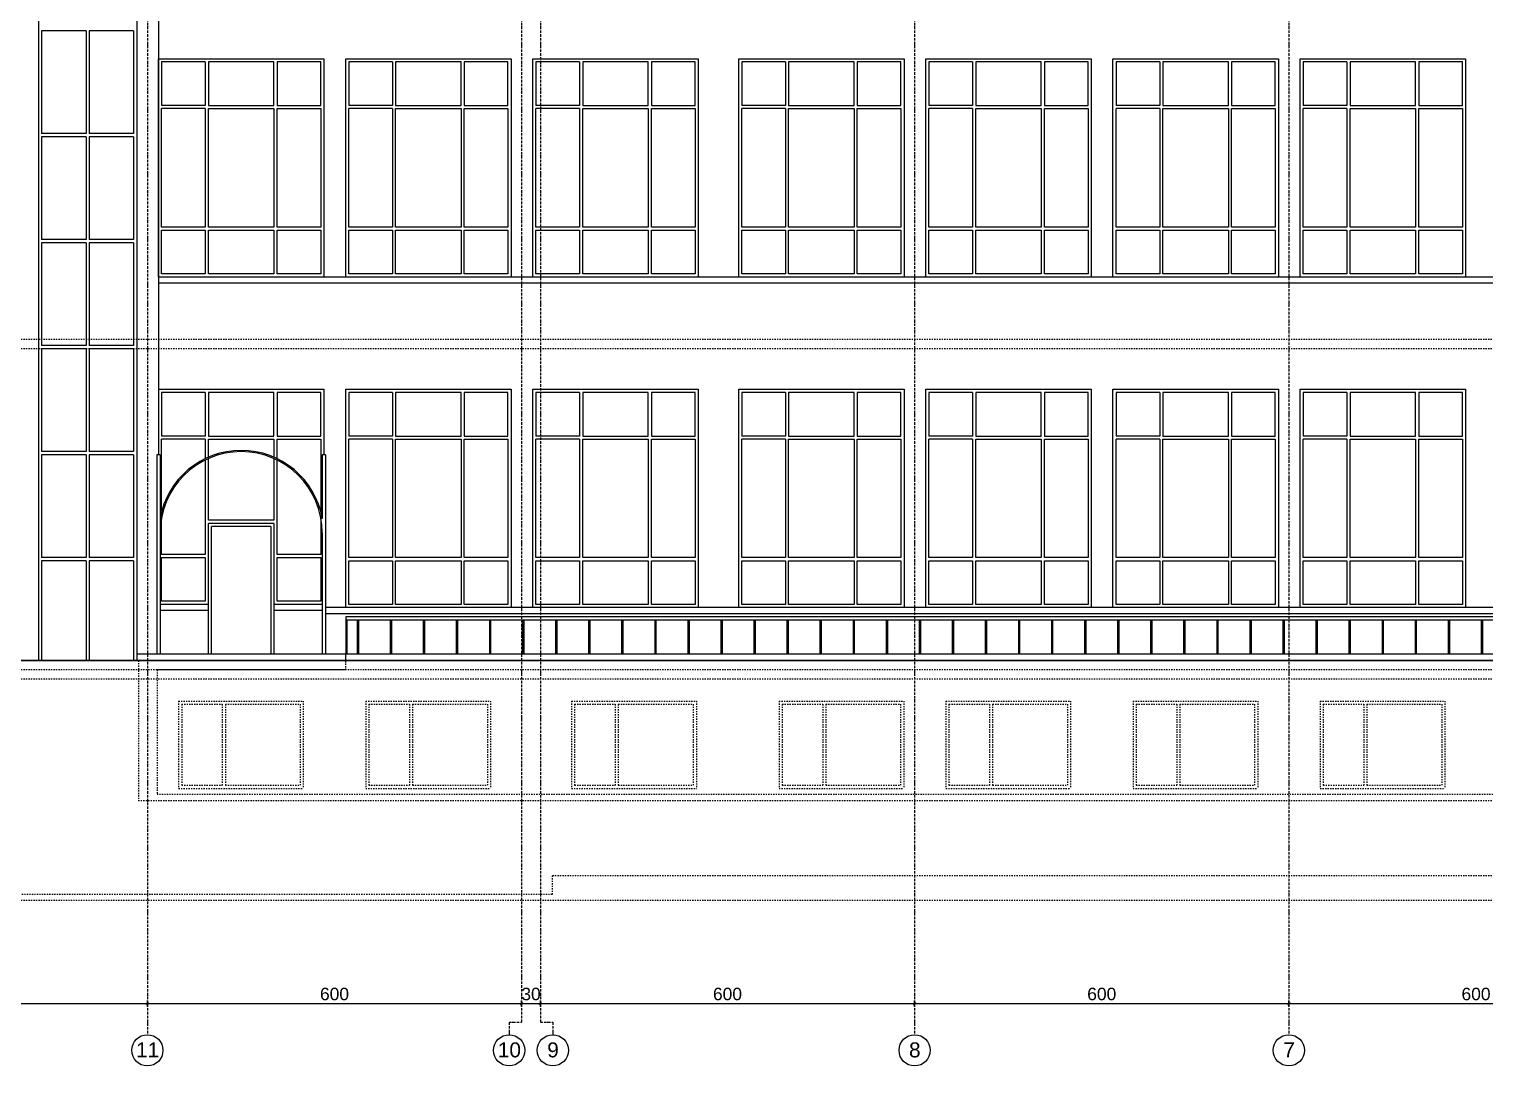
# Model space of a CAD drawing. Header units: inches. Extents: x -72385 to 39588, y -6525 to 66685.
# Drawn here: x 15751 to 18084, y 17991 to 19653 of the extents above; entities that cross this region are included whole.
import ezdxf

# ---------------------------------------------------------------- set-up
doc = ezdxf.new("R2010")
doc.units = ezdxf.units.IN
doc.header["$MEASUREMENT"] = 0
doc.linetypes.add('DashDot', pattern=[0.6, 0.4, -0.1, 0, -0.1])
doc.linetypes.add('Hidden', pattern=[0.4, 0.2, -0.2])
for name, color, linetype, lineweight in [('Надписи коти външни', 252, 'Continuous', 25), ('Надписи Оси', 252, 'Continuous', 25), ('Оси', 252, 'DashDot', 25), ('Фасади Разрези дебело', 7, 'Continuous', 35), ('Фасади Разрези пунктир', 253, 'Hidden', 25), ('Фасади Разрези средно', 252, 'Continuous', 30), ('Фасади Разрези тънко', 253, 'Continuous', 25)]:
    doc.layers.add(name, color=color, linetype=linetype, lineweight=lineweight)
doc.styles.add('Arial Regular', font='arial.ttf')
doc.styles.get("Standard").update_dxf_attribs({"font": 'arial.ttf'})
doc.dimstyles.new('Annotative', dxfattribs={"dimscale": 0, "dimtxt": 20, "dimasz": 5, "dimexe": 5, "dimexo": 5, "dimgap": 5, "dimtad": 1, "dimdec": 0, "dimzin": 0, "dimdsep": 46, "dimtxsty": 'Standard', "dimblk": 'ARCHTICK', "dimcen": 5, "dimdle": 5, "dimadec": 0, "dimazin": 0, "dimtfac": 1, "dimtdec": 0, "dimtofl": 0, "dimtmove": 0, "dimatfit": 3, "dimldrblk": 'ARCHTICK', "dimfxl": 5, "dimfxlon": 1, "dimtolj": 1, "dimtzin": 0, "dimarcsym": 1})

# ---------------------------------------------------------------- blocks, each defined once
blk = doc.blocks.new('_ArchTick')
at = {"color": 0, "linetype": 'ByBlock', "const_width": 0.15}
blk.add_lwpolyline([(-0.5, -0.5), (0.5, 0.5)], dxfattribs=at)
blk = doc.blocks.new('*D6993')
at = {"layer": 'Defpoints', "color": 0, "ltscale": 10, "transparency": 16777216}
for p in [(15940.1, 18090.9), (15340.1, 18040.9), (15940.1, 18040.9)]:
    blk.add_point(p, dxfattribs=at)
at = {"layer": 'Надписи коти външни', "color": 0, "lineweight": -2, "ltscale": 10, "transparency": 16777216}
for p, q in [((15335.1, 18090.9), (15945.1, 18090.9)), ((15340.1, 18085.9), (15340.1, 18095.9)), ((15940.1, 18085.9), (15940.1, 18095.9))]:
    blk.add_line(p, q, dxfattribs=at)
at = {"layer": 'Надписи коти външни', "color": 0, "lineweight": -2, "ltscale": 10, "transparency": 16777216, "xscale": 5, "yscale": 5, "zscale": 5, "rotation": 180}
blk.add_blockref('_ArchTick', (15340.1, 18090.9), dxfattribs=at)
at = {"layer": 'Надписи коти външни', "color": 0, "lineweight": -2, "ltscale": 10, "transparency": 16777216, "xscale": 5, "yscale": 5, "zscale": 5}
blk.add_blockref('_ArchTick', (15940.1, 18090.9), dxfattribs=at)
at = {"layer": 'Надписи коти външни', "color": 0, "ltscale": 10, "transparency": 16777216, "insert": (15640.1, 18106.1), "char_height": 20, "attachment_point": 5}
blk.add_mtext('\\A1;600', dxfattribs=at)
blk = doc.blocks.new('*D6994')
at = {"layer": 'Defpoints', "color": 0, "ltscale": 10, "transparency": 16777216}
for p in [(16540.1, 18090.9), (15940.1, 18040.9), (16540.1, 18060.9)]:
    blk.add_point(p, dxfattribs=at)
at = {"layer": 'Надписи коти външни', "color": 0, "lineweight": -2, "ltscale": 10, "transparency": 16777216}
for p, q in [((15935.1, 18090.9), (16545.1, 18090.9)), ((15940.1, 18085.9), (15940.1, 18095.9)), ((16540.1, 18085.9), (16540.1, 18095.9))]:
    blk.add_line(p, q, dxfattribs=at)
at = {"layer": 'Надписи коти външни', "color": 0, "lineweight": -2, "ltscale": 10, "transparency": 16777216, "xscale": 5, "yscale": 5, "zscale": 5, "rotation": 180}
blk.add_blockref('_ArchTick', (15940.1, 18090.9), dxfattribs=at)
at = {"layer": 'Надписи коти външни', "color": 0, "lineweight": -2, "ltscale": 10, "transparency": 16777216, "xscale": 5, "yscale": 5, "zscale": 5}
blk.add_blockref('_ArchTick', (16540.1, 18090.9), dxfattribs=at)
at = {"layer": 'Надписи коти външни', "color": 0, "ltscale": 10, "transparency": 16777216, "insert": (16240.1, 18106.1), "char_height": 20, "attachment_point": 5}
blk.add_mtext('\\A1;600', dxfattribs=at)
blk = doc.blocks.new('*D6995')
at = {"layer": 'Defpoints', "color": 0, "ltscale": 10, "transparency": 16777216}
for p in [(17170.1, 18090.9), (16570.1, 18060.9), (17170.1, 18040.9)]:
    blk.add_point(p, dxfattribs=at)
at = {"layer": 'Надписи коти външни', "color": 0, "lineweight": -2, "ltscale": 10, "transparency": 16777216}
for p, q in [((16565.1, 18090.9), (17175.1, 18090.9)), ((16570.1, 18085.9), (16570.1, 18095.9)), ((17170.1, 18085.9), (17170.1, 18095.9))]:
    blk.add_line(p, q, dxfattribs=at)
at = {"layer": 'Надписи коти външни', "color": 0, "lineweight": -2, "ltscale": 10, "transparency": 16777216, "xscale": 5, "yscale": 5, "zscale": 5, "rotation": 180}
blk.add_blockref('_ArchTick', (16570.1, 18090.9), dxfattribs=at)
at = {"layer": 'Надписи коти външни', "color": 0, "lineweight": -2, "ltscale": 10, "transparency": 16777216, "xscale": 5, "yscale": 5, "zscale": 5}
blk.add_blockref('_ArchTick', (17170.1, 18090.9), dxfattribs=at)
at = {"layer": 'Надписи коти външни', "color": 0, "ltscale": 10, "transparency": 16777216, "insert": (16870.1, 18106.1), "char_height": 20, "attachment_point": 5}
blk.add_mtext('\\A1;600', dxfattribs=at)
blk = doc.blocks.new('*D6996')
at = {"layer": 'Defpoints', "color": 0, "ltscale": 10, "transparency": 16777216}
for p in [(16570.1, 18090.9), (16540.1, 18060.9), (16570.1, 18060.9)]:
    blk.add_point(p, dxfattribs=at)
at = {"layer": 'Надписи коти външни', "color": 0, "lineweight": -2, "ltscale": 10, "transparency": 16777216}
for p, q in [((16535.1, 18090.9), (16575.1, 18090.9)), ((16540.1, 18085.9), (16540.1, 18095.9)), ((16570.1, 18085.9), (16570.1, 18095.9))]:
    blk.add_line(p, q, dxfattribs=at)
at = {"layer": 'Надписи коти външни', "color": 0, "lineweight": -2, "ltscale": 10, "transparency": 16777216, "xscale": 5, "yscale": 5, "zscale": 5, "rotation": 180}
blk.add_blockref('_ArchTick', (16540.1, 18090.9), dxfattribs=at)
at = {"layer": 'Надписи коти външни', "color": 0, "lineweight": -2, "ltscale": 10, "transparency": 16777216, "xscale": 5, "yscale": 5, "zscale": 5}
blk.add_blockref('_ArchTick', (16570.1, 18090.9), dxfattribs=at)
at = {"layer": 'Надписи коти външни', "color": 0, "ltscale": 10, "transparency": 16777216, "insert": (16555.1, 18106.1), "char_height": 20, "attachment_point": 5}
blk.add_mtext('\\A1;30', dxfattribs=at)
blk = doc.blocks.new('*D6997')
at = {"layer": 'Defpoints', "color": 0, "ltscale": 10, "transparency": 16777216}
for p in [(17770.1, 18090.9), (17170.1, 18040.9), (17770.1, 18040.9)]:
    blk.add_point(p, dxfattribs=at)
at = {"layer": 'Надписи коти външни', "color": 0, "lineweight": -2, "ltscale": 10, "transparency": 16777216}
for p, q in [((17165.1, 18090.9), (17775.1, 18090.9)), ((17170.1, 18085.9), (17170.1, 18095.9)), ((17770.1, 18085.9), (17770.1, 18095.9))]:
    blk.add_line(p, q, dxfattribs=at)
at = {"layer": 'Надписи коти външни', "color": 0, "lineweight": -2, "ltscale": 10, "transparency": 16777216, "xscale": 5, "yscale": 5, "zscale": 5, "rotation": 180}
blk.add_blockref('_ArchTick', (17170.1, 18090.9), dxfattribs=at)
at = {"layer": 'Надписи коти външни', "color": 0, "lineweight": -2, "ltscale": 10, "transparency": 16777216, "xscale": 5, "yscale": 5, "zscale": 5}
blk.add_blockref('_ArchTick', (17770.1, 18090.9), dxfattribs=at)
at = {"layer": 'Надписи коти външни', "color": 0, "ltscale": 10, "transparency": 16777216, "insert": (17470.1, 18106.1), "char_height": 20, "attachment_point": 5}
blk.add_mtext('\\A1;600', dxfattribs=at)
blk = doc.blocks.new('*D6998')
at = {"layer": 'Defpoints', "color": 0, "ltscale": 10, "transparency": 16777216}
for p in [(18370.1, 18090.9), (17770.1, 18040.9), (18370.1, 18040.9)]:
    blk.add_point(p, dxfattribs=at)
at = {"layer": 'Надписи коти външни', "color": 0, "lineweight": -2, "ltscale": 10, "transparency": 16777216}
for p, q in [((17765.1, 18090.9), (18375.1, 18090.9)), ((17770.1, 18085.9), (17770.1, 18095.9)), ((18370.1, 18085.9), (18370.1, 18095.9))]:
    blk.add_line(p, q, dxfattribs=at)
at = {"layer": 'Надписи коти външни', "color": 0, "lineweight": -2, "ltscale": 10, "transparency": 16777216, "xscale": 5, "yscale": 5, "zscale": 5, "rotation": 180}
blk.add_blockref('_ArchTick', (17770.1, 18090.9), dxfattribs=at)
at = {"layer": 'Надписи коти външни', "color": 0, "lineweight": -2, "ltscale": 10, "transparency": 16777216, "xscale": 5, "yscale": 5, "zscale": 5}
blk.add_blockref('_ArchTick', (18370.1, 18090.9), dxfattribs=at)
at = {"layer": 'Надписи коти външни', "color": 0, "ltscale": 10, "transparency": 16777216, "insert": (18070.1, 18106.1), "char_height": 20, "attachment_point": 5}
blk.add_mtext('\\A1;600', dxfattribs=at)

msp = doc.modelspace()

# ---------------------------------------------------------------- linework, layer by layer
at = {"layer": 'Надписи Оси', "ltscale": 50}
for centre in [(15940.1, 18015.9), (16520.1, 18015.9), (16590.1, 18015.9), (17170.1, 18015.9), (17770.1, 18015.9)]:
    msp.add_circle(centre, 25, dxfattribs=at)
at = {"layer": 'Оси', "ltscale": 10}
for p, q in [((15940.1, 21090.9), (15940.1, 18040.9)), ((16540.1, 21090.9), (16540.1, 18060.9)), ((16570.1, 21090.9), (16570.1, 18060.9)), ((17170.1, 21090.9), (17170.1, 18040.9)), ((17770.1, 21090.9), (17770.1, 18040.9)), ((16520.1, 18060.9), (16520.1, 18040.9)), ((16520.1, 18060.9), (16540.1, 18060.9)), ((16570.1, 18060.9), (16590.1, 18060.9)), ((16590.1, 18060.9), (16590.1, 18040.9))]:
    msp.add_line(p, q, dxfattribs=at)
at = {"layer": 'Фасади Разрези дебело', "ltscale": 10, "extrusion": (-7.84095e-16, 1, -2.22045e-16)}
msp.add_line((22203.5, 18640.9), (9107.5, 18640.9), dxfattribs=at)
at = {"layer": 'Фасади Разрези пунктир', "ltscale": 10, "extrusion": (-7.84095e-16, 1, -2.22045e-16)}
for p, q in [((21703.5, 19155.9), (9607.5, 19155.9)), ((21703.5, 19140.9), (9607.5, 19140.9)), ((21703.5, 18625.9), (9607.5, 18625.9)), ((16258, 18625.9), (15955.8, 18625.9)), ((21703.5, 18610.9), (9607.5, 18610.9)), ((20783.4, 18415.9), (15925.8, 18415.9)), ((20753.4, 18425.9), (15955.8, 18425.9)), ((21703.5, 18295.9), (16588.9, 18295.9)), ((16588.9, 18265.9), (9607.5, 18265.9)), ((21703.5, 18255.9), (9607.5, 18255.9))]:
    msp.add_line(p, q, dxfattribs=at)
at = {"layer": 'Фасади Разрези пунктир', "ltscale": 10}
for p, q in [((15925.8, 18640.9), (15925.8, 18415.9)), ((15955.8, 18625.9), (15955.8, 18425.9)), ((16258, 18625.9), (16258, 18640.9)), ((15990.1, 18575.9), (15990.1, 18435.9)), ((15995.1, 18570.9), (15995.1, 18440.9)), ((16060.1, 18570.9), (16060.1, 18440.9)), ((16065.1, 18570.9), (16065.1, 18440.9)), ((16185.1, 18570.9), (16185.1, 18440.9)), ((16190.1, 18575.9), (16190.1, 18435.9)), ((16290.1, 18575.9), (16290.1, 18435.9)), ((16295.1, 18570.9), (16295.1, 18440.9)), ((16360.1, 18570.9), (16360.1, 18440.9)), ((16365.1, 18570.9), (16365.1, 18440.9)), ((16485.2, 18570.9), (16485.2, 18440.9)), ((16490.2, 18575.9), (16490.2, 18435.9)), ((16620.1, 18575.9), (16620.1, 18435.9)), ((16625.1, 18570.9), (16625.1, 18440.9)), ((16690.1, 18570.9), (16690.1, 18440.9)), ((16695.1, 18570.9), (16695.1, 18440.9)), ((16815.2, 18570.9), (16815.2, 18440.9)), ((16820.2, 18575.9), (16820.2, 18435.9)), ((16952.7, 18575.9), (16952.7, 18435.9)), ((16957.7, 18570.9), (16957.7, 18440.9)), ((17022.7, 18570.9), (17022.7, 18440.9)), ((17027.7, 18570.9), (17027.7, 18440.9)), ((17147.7, 18570.9), (17147.7, 18440.9)), ((17152.7, 18575.9), (17152.7, 18435.9)), ((17220.2, 18575.9), (17220.2, 18435.9)), ((17225.2, 18570.9), (17225.2, 18440.9)), ((17290.2, 18570.9), (17290.2, 18440.9)), ((17295.2, 18570.9), (17295.2, 18440.9)), ((17415.2, 18570.9), (17415.2, 18440.9)), ((17420.2, 18575.9), (17420.2, 18435.9)), ((17520.2, 18575.9), (17520.2, 18435.9)), ((17525.2, 18570.9), (17525.2, 18440.9)), ((17590.2, 18570.9), (17590.2, 18440.9)), ((17595.2, 18570.9), (17595.2, 18440.9)), ((17715.2, 18570.9), (17715.2, 18440.9)), ((17720.2, 18575.9), (17720.2, 18435.9)), ((17820.2, 18575.9), (17820.2, 18435.9)), ((17825.2, 18570.9), (17825.2, 18440.9)), ((17890.2, 18570.9), (17890.2, 18440.9)), ((17895.2, 18570.9), (17895.2, 18440.9)), ((18015.3, 18570.9), (18015.3, 18440.9)), ((18020.3, 18575.9), (18020.3, 18435.9)), ((16588.9, 18295.9), (16588.9, 18265.9))]:
    msp.add_line(p, q, dxfattribs=at)
at = {"layer": 'Фасади Разрези пунктир', "ltscale": 10, "extrusion": (-7.38836e-14, 1, -2.22045e-16)}
for p, q in [((15990.1, 18575.9), (16190.1, 18575.9)), ((15995.1, 18570.9), (16060.1, 18570.9)), ((16065.1, 18570.9), (16185.1, 18570.9)), ((16290.1, 18575.9), (16490.2, 18575.9)), ((16295.1, 18570.9), (16360.1, 18570.9)), ((16365.1, 18570.9), (16485.2, 18570.9)), ((16620.1, 18575.9), (16820.2, 18575.9)), ((16625.1, 18570.9), (16690.1, 18570.9)), ((16695.1, 18570.9), (16815.2, 18570.9)), ((16952.7, 18575.9), (17152.7, 18575.9)), ((16957.7, 18570.9), (17022.7, 18570.9)), ((17027.7, 18570.9), (17147.7, 18570.9)), ((17220.2, 18575.9), (17420.2, 18575.9)), ((17225.2, 18570.9), (17290.2, 18570.9)), ((17295.2, 18570.9), (17415.2, 18570.9)), ((17520.2, 18575.9), (17720.2, 18575.9)), ((17525.2, 18570.9), (17590.2, 18570.9)), ((17595.2, 18570.9), (17715.2, 18570.9)), ((17820.2, 18575.9), (18020.3, 18575.9)), ((17825.2, 18570.9), (17890.2, 18570.9)), ((17895.2, 18570.9), (18015.3, 18570.9)), ((15995.1, 18440.9), (16060.1, 18440.9)), ((16065.1, 18440.9), (16185.1, 18440.9)), ((16295.1, 18440.9), (16360.1, 18440.9)), ((16365.1, 18440.9), (16485.2, 18440.9)), ((16625.1, 18440.9), (16690.1, 18440.9)), ((16695.1, 18440.9), (16815.2, 18440.9)), ((16957.7, 18440.9), (17022.7, 18440.9)), ((17027.7, 18440.9), (17147.7, 18440.9)), ((17225.2, 18440.9), (17290.2, 18440.9)), ((17295.2, 18440.9), (17415.2, 18440.9)), ((17525.2, 18440.9), (17590.2, 18440.9)), ((17595.2, 18440.9), (17715.2, 18440.9)), ((17825.2, 18440.9), (17890.2, 18440.9)), ((17895.2, 18440.9), (18015.3, 18440.9)), ((15990.1, 18435.9), (16190.1, 18435.9)), ((16290.1, 18435.9), (16490.2, 18435.9)), ((16620.1, 18435.9), (16820.2, 18435.9)), ((16952.7, 18435.9), (17152.7, 18435.9)), ((17220.2, 18435.9), (17420.2, 18435.9)), ((17520.2, 18435.9), (17720.2, 18435.9)), ((17820.2, 18435.9), (18020.3, 18435.9))]:
    msp.add_line(p, q, dxfattribs=at)
at = {"layer": 'Фасади Разрези средно', "ltscale": 10}
for p, q in [((15765.5, 20915.9), (15765.5, 18640.9)), ((15923, 20915.9), (15923, 18640.9)), ((15958, 20915.9), (15958, 18970.9)), ((15955.5, 18970.9), (15955.5, 18650.9)), ((15960.5, 18970.9), (15960.5, 18650.9)), ((16220.5, 18970.9), (16220.5, 18868.8)), ((16225.5, 18970.9), (16225.5, 18650.9)), ((16220.5, 18845.9), (16220.5, 18650.9)), ((16258, 18640.9), (16258, 18650.9))]:
    msp.add_line(p, q, dxfattribs=at)
at = {"layer": 'Фасади Разрези средно', "ltscale": 10, "extrusion": (-7.84095e-16, 1, -2.22045e-16)}
for p, q in [((15960.5, 18970.9), (15955.5, 18970.9)), ((16225.5, 18970.9), (16220.5, 18970.9)), ((16258, 18650.9), (15923, 18650.9))]:
    msp.add_line(p, q, dxfattribs=at)
at = {"layer": 'Фасади Разрези средно', "ltscale": 10}
for radius, start, end in [(132, 9.9866, 170.0134), (130, 360, 180)]:
    msp.add_arc((16090.5, 18845.9), radius, start, end, dxfattribs=at)
at = {"layer": 'Фасади Разрези тънко', "ltscale": 10}
for p, q in [((15770.5, 19650.9), (15770.5, 19485.9)), ((15841.8, 19650.9), (15841.8, 19485.9)), ((15846.8, 19650.9), (15846.8, 19485.9)), ((15918, 19650.9), (15918, 19485.9)), ((15963, 19600.9), (15963, 19530.9)), ((16033, 19600.9), (16033, 19530.9)), ((16038, 19600.9), (16038, 19530.9)), ((16263, 19600.9), (16263, 19530.9)), ((16333, 19600.9), (16333, 19530.9)), ((16338, 19600.9), (16338, 19530.9)), ((16563.1, 19600.9), (16563.1, 19530.9)), ((16633.1, 19600.9), (16633.1, 19530.9)), ((16638.1, 19600.9), (16638.1, 19530.9)), ((16893.1, 19600.9), (16893.1, 19530.9)), ((16963.1, 19600.9), (16963.1, 19530.9)), ((16968.1, 19600.9), (16968.1, 19530.9)), ((17193.1, 19600.9), (17193.1, 19530.9)), ((17263.1, 19600.9), (17263.1, 19530.9)), ((17268.1, 19600.9), (17268.1, 19530.9)), ((17493.1, 19600.9), (17493.1, 19530.9)), ((17563.1, 19600.9), (17563.1, 19530.9)), ((17568.1, 19600.9), (17568.1, 19530.9)), ((17793.2, 19600.9), (17793.2, 19530.9)), ((17863.2, 19600.9), (17863.2, 19530.9)), ((17868.2, 19600.9), (17868.2, 19530.9)), ((15770.5, 19480.9), (15770.5, 19315.9)), ((15841.8, 19480.9), (15841.8, 19315.9)), ((15846.8, 19480.9), (15846.8, 19315.9)), ((15918, 19480.9), (15918, 19315.9)), ((15770.5, 19310.9), (15770.5, 19145.9)), ((15841.8, 19310.9), (15841.8, 19145.9)), ((15846.8, 19310.9), (15846.8, 19145.9)), ((15918, 19310.9), (15918, 19145.9)), ((15770.5, 19140.9), (15770.5, 18975.9)), ((15841.8, 19140.9), (15841.8, 18975.9)), ((15846.8, 19140.9), (15846.8, 18975.9)), ((15918, 19140.9), (15918, 18975.9)), ((15958, 19075.9), (16223, 19075.9)), ((15963, 19070.9), (15963, 19000.9)), ((16033, 19070.9), (16033, 19000.9)), ((16038, 19070.9), (16038, 19000.9)), ((16143, 19070.9), (16038, 19070.9)), ((16143, 19000.9), (16143, 19070.9)), ((16218, 19070.9), (16148, 19070.9)), ((16148, 19070.9), (16148, 19000.9)), ((16218, 19000.9), (16218, 19070.9)), ((16223, 19075.9), (16223, 18970.9)), ((16263, 19070.9), (16263, 19000.9)), ((16333, 19070.9), (16333, 19000.9)), ((16338, 19070.9), (16338, 19000.9)), ((16563.1, 19070.9), (16563.1, 19000.9)), ((16633.1, 19070.9), (16633.1, 19000.9)), ((16638.1, 19070.9), (16638.1, 19000.9)), ((16893.1, 19070.9), (16893.1, 19000.9)), ((16963.1, 19070.9), (16963.1, 19000.9)), ((16968.1, 19070.9), (16968.1, 19000.9)), ((17193.1, 19070.9), (17193.1, 19000.9)), ((17263.1, 19070.9), (17263.1, 19000.9)), ((17268.1, 19070.9), (17268.1, 19000.9)), ((17493.1, 19070.9), (17493.1, 19000.9)), ((17563.1, 19070.9), (17563.1, 19000.9)), ((17568.1, 19070.9), (17568.1, 19000.9)), ((17793.2, 19070.9), (17793.2, 19000.9)), ((17863.2, 19070.9), (17863.2, 19000.9)), ((17868.2, 19070.9), (17868.2, 19000.9)), ((16038, 19000.9), (16143, 19000.9)), ((16148, 19000.9), (16218, 19000.9)), ((15963, 18880.1), (15963, 18995.9)), ((16033, 18995.9), (16033, 18964.7)), ((16038, 18995.9), (16143, 18995.9)), ((16038, 18967), (16038, 18995.9)), ((16143, 18995.9), (16143, 18967)), ((16148, 18995.9), (16218, 18995.9)), ((16148, 18964.7), (16148, 18995.9)), ((16218, 18995.9), (16218, 18880)), ((15770.5, 18970.9), (15770.5, 18805.9)), ((15841.8, 18970.9), (15841.8, 18805.9)), ((15846.8, 18970.9), (15846.8, 18805.9)), ((15918, 18970.9), (15918, 18805.9)), ((16033, 18962.5), (16033, 18810.9)), ((16038, 18865.9), (16038, 18964.9)), ((16143, 18964.8), (16143, 18865.9)), ((16148, 18810.9), (16148, 18962.5)), ((15963, 18810.9), (15963, 18871.3)), ((16038, 18650.9), (16038, 18860.9)), ((16143, 18860.9), (16143, 18650.9)), ((16218, 18871.2), (16218, 18810.9)), ((16043, 18650.9), (16043, 18855.9)), ((16138, 18855.9), (16138, 18650.9)), ((16033, 18810.9), (15963, 18810.9)), ((16218, 18810.9), (16148, 18810.9)), ((15770.5, 18800.9), (15770.5, 18640.9)), ((15841.8, 18800.9), (15841.8, 18640.9)), ((15846.8, 18800.9), (15846.8, 18640.9)), ((15918, 18800.9), (15918, 18640.9)), ((15963, 18735.9), (15963, 18805.9)), ((15963, 18805.9), (16033, 18805.9)), ((16033, 18805.9), (16033, 18735.9)), ((16148, 18735.9), (16148, 18805.9)), ((16148, 18805.9), (16218, 18805.9)), ((16218, 18805.9), (16218, 18735.9)), ((16033, 18735.9), (15963, 18735.9)), ((16218, 18735.9), (16148, 18735.9)), ((16258, 18710.9), (16258, 18650.9)), ((16260, 18705.9), (16260, 18650.9)), ((16276.4, 18705.9), (16276.4, 18650.9)), ((16278.4, 18705.9), (16278.4, 18650.9)), ((16329.4, 18705.9), (16329.4, 18650.9)), ((16331.4, 18705.9), (16331.4, 18650.9)), ((16382.4, 18705.9), (16382.4, 18650.9)), ((16384.4, 18705.9), (16384.4, 18650.9)), ((16435.4, 18705.9), (16435.4, 18650.9)), ((16437.4, 18705.9), (16437.4, 18650.9)), ((16488.4, 18705.9), (16488.4, 18650.9)), ((16490.4, 18705.9), (16490.4, 18650.9)), ((16541.4, 18705.9), (16541.4, 18650.9)), ((16543.4, 18705.9), (16543.4, 18650.9)), ((16594.4, 18705.9), (16594.4, 18650.9)), ((16596.4, 18705.9), (16596.4, 18650.9)), ((16647.4, 18705.9), (16647.4, 18650.9)), ((16649.4, 18705.9), (16649.4, 18650.9)), ((16700.4, 18705.9), (16700.4, 18650.9)), ((16702.4, 18705.9), (16702.4, 18650.9)), ((16753.4, 18705.9), (16753.4, 18650.9)), ((16755.4, 18705.9), (16755.4, 18650.9)), ((16806.4, 18705.9), (16806.4, 18650.9)), ((16808.4, 18705.9), (16808.4, 18650.9)), ((16859.4, 18705.9), (16859.4, 18650.9)), ((16861.4, 18705.9), (16861.4, 18650.9)), ((16912.4, 18705.9), (16912.4, 18650.9)), ((16914.4, 18705.9), (16914.4, 18650.9)), ((16965.4, 18705.9), (16965.4, 18650.9)), ((16967.4, 18705.9), (16967.4, 18650.9)), ((17018.4, 18705.9), (17018.4, 18650.9)), ((17020.4, 18705.9), (17020.4, 18650.9)), ((17071.4, 18705.9), (17071.4, 18650.9)), ((17073.4, 18705.9), (17073.4, 18650.9)), ((17124.4, 18705.9), (17124.4, 18650.9)), ((17126.4, 18705.9), (17126.4, 18650.9)), ((17177.4, 18705.9), (17177.4, 18650.9)), ((17179.4, 18705.9), (17179.4, 18650.9)), ((17230.4, 18705.9), (17230.4, 18650.9)), ((17232.4, 18705.9), (17232.4, 18650.9)), ((17283.4, 18705.9), (17283.4, 18650.9)), ((17285.4, 18705.9), (17285.4, 18650.9)), ((17336.4, 18705.9), (17336.4, 18650.9)), ((17338.4, 18705.9), (17338.4, 18650.9)), ((17389.4, 18705.9), (17389.4, 18650.9)), ((17391.4, 18705.9), (17391.4, 18650.9)), ((17442.4, 18705.9), (17442.4, 18650.9)), ((17444.4, 18705.9), (17444.4, 18650.9)), ((17495.4, 18705.9), (17495.4, 18650.9)), ((17497.4, 18705.9), (17497.4, 18650.9)), ((17548.4, 18705.9), (17548.4, 18650.9)), ((17550.4, 18705.9), (17550.4, 18650.9)), ((17601.4, 18705.9), (17601.4, 18650.9)), ((17603.4, 18705.9), (17603.4, 18650.9)), ((17654.4, 18705.9), (17654.4, 18650.9)), ((17656.4, 18705.9), (17656.4, 18650.9)), ((17707.4, 18705.9), (17707.4, 18650.9)), ((17709.4, 18705.9), (17709.4, 18650.9)), ((17760.4, 18705.9), (17760.4, 18650.9)), ((17762.4, 18705.9), (17762.4, 18650.9)), ((17813.4, 18705.9), (17813.4, 18650.9)), ((17815.4, 18705.9), (17815.4, 18650.9)), ((17866.4, 18705.9), (17866.4, 18650.9)), ((17868.4, 18705.9), (17868.4, 18650.9)), ((17919.4, 18705.9), (17919.4, 18650.9)), ((17921.4, 18705.9), (17921.4, 18650.9)), ((17972.4, 18705.9), (17972.4, 18650.9)), ((17974.4, 18705.9), (17974.4, 18650.9)), ((18025.4, 18705.9), (18025.4, 18650.9)), ((18027.4, 18705.9), (18027.4, 18650.9)), ((18078.4, 18705.9), (18078.4, 18650.9)), ((18080.4, 18705.9), (18080.4, 18650.9))]:
    msp.add_line(p, q, dxfattribs=at)
at = {"layer": 'Фасади Разрези тънко', "ltscale": 10, "extrusion": (-7.84095e-16, 1, -2.22045e-16)}
for p, q in [((15841.8, 19650.9), (15770.5, 19650.9)), ((15918, 19650.9), (15846.8, 19650.9)), ((15841.8, 19485.9), (15770.5, 19485.9)), ((15841.8, 19480.9), (15770.5, 19480.9)), ((15918, 19485.9), (15846.8, 19485.9)), ((15918, 19480.9), (15846.8, 19480.9)), ((15841.8, 19315.9), (15770.5, 19315.9)), ((15841.8, 19310.9), (15770.5, 19310.9)), ((15918, 19315.9), (15846.8, 19315.9)), ((15918, 19310.9), (15846.8, 19310.9)), ((20768.4, 19255.9), (15958, 19255.9)), ((20768.4, 19245.9), (15958, 19245.9)), ((15841.8, 19145.9), (15770.5, 19145.9)), ((15841.8, 19140.9), (15770.5, 19140.9)), ((15918, 19145.9), (15846.8, 19145.9)), ((15918, 19140.9), (15846.8, 19140.9)), ((15841.8, 18975.9), (15770.5, 18975.9)), ((15918, 18975.9), (15846.8, 18975.9)), ((15841.8, 18970.9), (15770.5, 18970.9)), ((15918, 18970.9), (15846.8, 18970.9)), ((16143, 18865.9), (16038, 18865.9)), ((16143, 18860.9), (16038, 18860.9)), ((16138, 18855.9), (16043, 18855.9)), ((15841.8, 18805.9), (15770.5, 18805.9)), ((15841.8, 18800.9), (15770.5, 18800.9)), ((15918, 18805.9), (15846.8, 18805.9)), ((15918, 18800.9), (15846.8, 18800.9)), ((16038, 18730.9), (15960.5, 18730.9)), ((16038, 18720.9), (15960.5, 18720.9)), ((16220.5, 18730.9), (16143, 18730.9)), ((16220.5, 18720.9), (16143, 18720.9)), ((20768.4, 18725.9), (16225.5, 18725.9)), ((20768.4, 18715.9), (16225.5, 18715.9)), ((20783.4, 18710.9), (16258, 18710.9)), ((20783.4, 18705.9), (16258, 18705.9)), ((20783.4, 18650.9), (16258, 18650.9))]:
    msp.add_line(p, q, dxfattribs=at)
at = {"layer": 'Фасади Разрези тънко', "ltscale": 10, "extrusion": (-2.11463e-15, 1, -2.22045e-16)}
for p, q in [((16033, 19600.9), (15963, 19600.9)), ((16333, 19600.9), (16263, 19600.9)), ((16633.1, 19600.9), (16563.1, 19600.9)), ((16963.1, 19600.9), (16893.1, 19600.9)), ((17263.1, 19600.9), (17193.1, 19600.9)), ((17563.1, 19600.9), (17493.1, 19600.9)), ((17863.2, 19600.9), (17793.2, 19600.9)), ((16033, 19530.9), (15963, 19530.9)), ((16033, 19525.9), (15963, 19525.9)), ((16333, 19530.9), (16263, 19530.9)), ((16333, 19525.9), (16263, 19525.9)), ((16633.1, 19530.9), (16563.1, 19530.9)), ((16633.1, 19525.9), (16563.1, 19525.9)), ((16963.1, 19530.9), (16893.1, 19530.9)), ((16963.1, 19525.9), (16893.1, 19525.9)), ((17263.1, 19530.9), (17193.1, 19530.9)), ((17263.1, 19525.9), (17193.1, 19525.9)), ((17563.1, 19530.9), (17493.1, 19530.9)), ((17563.1, 19525.9), (17493.1, 19525.9)), ((17863.2, 19530.9), (17793.2, 19530.9)), ((17863.2, 19525.9), (17793.2, 19525.9)), ((16033, 19070.9), (15963, 19070.9)), ((16333, 19070.9), (16263, 19070.9)), ((16633.1, 19070.9), (16563.1, 19070.9)), ((16963.1, 19070.9), (16893.1, 19070.9)), ((17263.1, 19070.9), (17193.1, 19070.9)), ((17563.1, 19070.9), (17493.1, 19070.9)), ((17863.2, 19070.9), (17793.2, 19070.9)), ((16033, 19000.9), (15963, 19000.9)), ((16333, 19000.9), (16263, 19000.9)), ((16633.1, 19000.9), (16563.1, 19000.9)), ((16963.1, 19000.9), (16893.1, 19000.9)), ((17263.1, 19000.9), (17193.1, 19000.9)), ((17563.1, 19000.9), (17493.1, 19000.9)), ((17863.2, 19000.9), (17793.2, 19000.9)), ((16033, 18995.9), (15963, 18995.9)), ((16333, 18995.9), (16263, 18995.9)), ((16633.1, 18995.9), (16563.1, 18995.9)), ((16963.1, 18995.9), (16893.1, 18995.9)), ((17263.1, 18995.9), (17193.1, 18995.9)), ((17563.1, 18995.9), (17493.1, 18995.9)), ((17863.2, 18995.9), (17793.2, 18995.9))]:
    msp.add_line(p, q, dxfattribs=at)
at = {"layer": 'Фасади Разрези тънко', "ltscale": 10}
for points in [[(15958, 19605.9, 0), (16223, 19605.9, 0), (16223, 19255.9, 0), (15958, 19255.9, 0), (15958, 19605.9, 0)], [(16258, 19605.9, 0), (16523.1, 19605.9, 0), (16523.1, 19255.9, 0), (16258, 19255.9, 0), (16258, 19605.9, 0)], [(16558.1, 19605.9, 0), (16823.1, 19605.9, 0), (16823.1, 19255.9, 0), (16558.1, 19255.9, 0), (16558.1, 19605.9, 0)], [(16888.1, 19605.9, 0), (17153.1, 19605.9, 0), (17153.1, 19255.9, 0), (16888.1, 19255.9, 0), (16888.1, 19605.9, 0)], [(17188.1, 19605.9, 0), (17453.1, 19605.9, 0), (17453.1, 19255.9, 0), (17188.1, 19255.9, 0), (17188.1, 19605.9, 0)], [(17488.1, 19605.9, 0), (17753.2, 19605.9, 0), (17753.2, 19255.9, 0), (17488.1, 19255.9, 0), (17488.1, 19605.9, 0)], [(17788.2, 19605.9, 0), (18053.2, 19605.9, 0), (18053.2, 19255.9, 0), (17788.2, 19255.9, 0), (17788.2, 19605.9, 0)], [(16038, 19530.9, 0), (16143, 19530.9, 0), (16143, 19600.9, 0), (16038, 19600.9, 0)], [(16338, 19530.9, 0), (16443.1, 19530.9, 0), (16443.1, 19600.9, 0), (16338, 19600.9, 0)], [(16638.1, 19530.9, 0), (16743.1, 19530.9, 0), (16743.1, 19600.9, 0), (16638.1, 19600.9, 0)], [(16968.1, 19530.9, 0), (17073.1, 19530.9, 0), (17073.1, 19600.9, 0), (16968.1, 19600.9, 0)], [(17268.1, 19530.9, 0), (17373.1, 19530.9, 0), (17373.1, 19600.9, 0), (17268.1, 19600.9, 0)], [(17568.1, 19530.9, 0), (17673.2, 19530.9, 0), (17673.2, 19600.9, 0), (17568.1, 19600.9, 0)], [(17868.2, 19530.9, 0), (17973.2, 19530.9, 0), (17973.2, 19600.9, 0), (17868.2, 19600.9, 0)], [(16033, 19525.9, 0), (16033, 19335.9, 0), (15963, 19335.9, 0), (15963, 19525.9, 0)], [(16038, 19525.9, 0), (16143, 19525.9, 0), (16143, 19335.9, 0), (16038, 19335.9, 0), (16038, 19525.9, 0)], [(16333, 19525.9, 0), (16333, 19335.9, 0), (16263, 19335.9, 0), (16263, 19525.9, 0)], [(16338, 19525.9, 0), (16443.1, 19525.9, 0), (16443.1, 19335.9, 0), (16338, 19335.9, 0), (16338, 19525.9, 0)], [(16633.1, 19525.9, 0), (16633.1, 19335.9, 0), (16563.1, 19335.9, 0), (16563.1, 19525.9, 0)], [(16638.1, 19525.9, 0), (16743.1, 19525.9, 0), (16743.1, 19335.9, 0), (16638.1, 19335.9, 0), (16638.1, 19525.9, 0)], [(16963.1, 19525.9, 0), (16963.1, 19335.9, 0), (16893.1, 19335.9, 0), (16893.1, 19525.9, 0)], [(16968.1, 19525.9, 0), (17073.1, 19525.9, 0), (17073.1, 19335.9, 0), (16968.1, 19335.9, 0), (16968.1, 19525.9, 0)], [(17263.1, 19525.9, 0), (17263.1, 19335.9, 0), (17193.1, 19335.9, 0), (17193.1, 19525.9, 0)], [(17268.1, 19525.9, 0), (17373.1, 19525.9, 0), (17373.1, 19335.9, 0), (17268.1, 19335.9, 0), (17268.1, 19525.9, 0)], [(17563.1, 19525.9, 0), (17563.1, 19335.9, 0), (17493.1, 19335.9, 0), (17493.1, 19525.9, 0)], [(17568.1, 19525.9, 0), (17673.2, 19525.9, 0), (17673.2, 19335.9, 0), (17568.1, 19335.9, 0), (17568.1, 19525.9, 0)], [(17863.2, 19525.9, 0), (17863.2, 19335.9, 0), (17793.2, 19335.9, 0), (17793.2, 19525.9, 0)], [(17868.2, 19525.9, 0), (17973.2, 19525.9, 0), (17973.2, 19335.9, 0), (17868.2, 19335.9, 0), (17868.2, 19525.9, 0)], [(16258, 19075.9, 0), (16523.1, 19075.9, 0), (16523.1, 18725.9, 0), (16258, 18725.9, 0), (16258, 19075.9, 0)], [(16338, 19000.9, 0), (16443.1, 19000.9, 0), (16443.1, 19070.9, 0), (16338, 19070.9, 0)], [(16558.1, 19075.9, 0), (16823.1, 19075.9, 0), (16823.1, 18725.9, 0), (16558.1, 18725.9, 0), (16558.1, 19075.9, 0)], [(16638.1, 19000.9, 0), (16743.1, 19000.9, 0), (16743.1, 19070.9, 0), (16638.1, 19070.9, 0)], [(16888.1, 19075.9, 0), (17153.1, 19075.9, 0), (17153.1, 18725.9, 0), (16888.1, 18725.9, 0), (16888.1, 19075.9, 0)], [(16968.1, 19000.9, 0), (17073.1, 19000.9, 0), (17073.1, 19070.9, 0), (16968.1, 19070.9, 0)], [(17188.1, 19075.9, 0), (17453.1, 19075.9, 0), (17453.1, 18725.9, 0), (17188.1, 18725.9, 0), (17188.1, 19075.9, 0)], [(17268.1, 19000.9, 0), (17373.1, 19000.9, 0), (17373.1, 19070.9, 0), (17268.1, 19070.9, 0)], [(17488.1, 19075.9, 0), (17753.2, 19075.9, 0), (17753.2, 18725.9, 0), (17488.1, 18725.9, 0), (17488.1, 19075.9, 0)], [(17568.1, 19000.9, 0), (17673.2, 19000.9, 0), (17673.2, 19070.9, 0), (17568.1, 19070.9, 0)], [(17788.2, 19075.9, 0), (18053.2, 19075.9, 0), (18053.2, 18725.9, 0), (17788.2, 18725.9, 0), (17788.2, 19075.9, 0)], [(17868.2, 19000.9, 0), (17973.2, 19000.9, 0), (17973.2, 19070.9, 0), (17868.2, 19070.9, 0)], [(16333, 18995.9, 0), (16333, 18805.9, 0), (16263, 18805.9, 0), (16263, 18995.9, 0)], [(16338, 18995.9, 0), (16443.1, 18995.9, 0), (16443.1, 18805.9, 0), (16338, 18805.9, 0), (16338, 18995.9, 0)], [(16633.1, 18995.9, 0), (16633.1, 18805.9, 0), (16563.1, 18805.9, 0), (16563.1, 18995.9, 0)], [(16638.1, 18995.9, 0), (16743.1, 18995.9, 0), (16743.1, 18805.9, 0), (16638.1, 18805.9, 0), (16638.1, 18995.9, 0)], [(16963.1, 18995.9, 0), (16963.1, 18805.9, 0), (16893.1, 18805.9, 0), (16893.1, 18995.9, 0)], [(16968.1, 18995.9, 0), (17073.1, 18995.9, 0), (17073.1, 18805.9, 0), (16968.1, 18805.9, 0), (16968.1, 18995.9, 0)], [(17263.1, 18995.9, 0), (17263.1, 18805.9, 0), (17193.1, 18805.9, 0), (17193.1, 18995.9, 0)], [(17268.1, 18995.9, 0), (17373.1, 18995.9, 0), (17373.1, 18805.9, 0), (17268.1, 18805.9, 0), (17268.1, 18995.9, 0)], [(17563.1, 18995.9, 0), (17563.1, 18805.9, 0), (17493.1, 18805.9, 0), (17493.1, 18995.9, 0)], [(17568.1, 18995.9, 0), (17673.2, 18995.9, 0), (17673.2, 18805.9, 0), (17568.1, 18805.9, 0), (17568.1, 18995.9, 0)], [(17863.2, 18995.9, 0), (17863.2, 18805.9, 0), (17793.2, 18805.9, 0), (17793.2, 18995.9, 0)], [(17868.2, 18995.9, 0), (17973.2, 18995.9, 0), (17973.2, 18805.9, 0), (17868.2, 18805.9, 0), (17868.2, 18995.9, 0)]]:
    msp.add_polyline3d(points, dxfattribs=at)
for points in [[(16218, 19530.9, 0), (16218, 19600.9, 0), (16148, 19600.9, 0), (16148, 19530.9, 0)], [(16518.1, 19530.9, 0), (16518.1, 19600.9, 0), (16448.1, 19600.9, 0), (16448.1, 19530.9, 0)], [(16818.1, 19530.9, 0), (16818.1, 19600.9, 0), (16748.1, 19600.9, 0), (16748.1, 19530.9, 0)], [(17148.1, 19530.9, 0), (17148.1, 19600.9, 0), (17078.1, 19600.9, 0), (17078.1, 19530.9, 0)], [(17448.1, 19530.9, 0), (17448.1, 19600.9, 0), (17378.1, 19600.9, 0), (17378.1, 19530.9, 0)], [(17748.2, 19530.9, 0), (17748.2, 19600.9, 0), (17678.2, 19600.9, 0), (17678.2, 19530.9, 0)], [(18048.2, 19530.9, 0), (18048.2, 19600.9, 0), (17978.2, 19600.9, 0), (17978.2, 19530.9, 0)], [(16218, 19335.9, 0), (16148, 19335.9, 0), (16148, 19525.9, 0), (16218, 19525.9, 0)], [(16518.1, 19335.9, 0), (16448.1, 19335.9, 0), (16448.1, 19525.9, 0), (16518.1, 19525.9, 0)], [(16818.1, 19335.9, 0), (16748.1, 19335.9, 0), (16748.1, 19525.9, 0), (16818.1, 19525.9, 0)], [(17148.1, 19335.9, 0), (17078.1, 19335.9, 0), (17078.1, 19525.9, 0), (17148.1, 19525.9, 0)], [(17448.1, 19335.9, 0), (17378.1, 19335.9, 0), (17378.1, 19525.9, 0), (17448.1, 19525.9, 0)], [(17748.2, 19335.9, 0), (17678.2, 19335.9, 0), (17678.2, 19525.9, 0), (17748.2, 19525.9, 0)], [(18048.2, 19335.9, 0), (17978.2, 19335.9, 0), (17978.2, 19525.9, 0), (18048.2, 19525.9, 0)], [(15963, 19260.9, 0), (15963, 19330.9, 0), (16033, 19330.9, 0), (16033, 19260.9, 0)], [(16143, 19260.9, 0), (16038, 19260.9, 0), (16038, 19330.9, 0), (16143, 19330.9, 0)], [(16218, 19260.9, 0), (16148, 19260.9, 0), (16148, 19330.9, 0), (16218, 19330.9, 0)], [(16263, 19260.9, 0), (16263, 19330.9, 0), (16333, 19330.9, 0), (16333, 19260.9, 0)], [(16443.1, 19260.9, 0), (16338, 19260.9, 0), (16338, 19330.9, 0), (16443.1, 19330.9, 0)], [(16518.1, 19260.9, 0), (16448.1, 19260.9, 0), (16448.1, 19330.9, 0), (16518.1, 19330.9, 0)], [(16563.1, 19260.9, 0), (16563.1, 19330.9, 0), (16633.1, 19330.9, 0), (16633.1, 19260.9, 0)], [(16743.1, 19260.9, 0), (16638.1, 19260.9, 0), (16638.1, 19330.9, 0), (16743.1, 19330.9, 0)], [(16818.1, 19260.9, 0), (16748.1, 19260.9, 0), (16748.1, 19330.9, 0), (16818.1, 19330.9, 0)], [(16893.1, 19260.9, 0), (16893.1, 19330.9, 0), (16963.1, 19330.9, 0), (16963.1, 19260.9, 0)], [(17073.1, 19260.9, 0), (16968.1, 19260.9, 0), (16968.1, 19330.9, 0), (17073.1, 19330.9, 0)], [(17148.1, 19260.9, 0), (17078.1, 19260.9, 0), (17078.1, 19330.9, 0), (17148.1, 19330.9, 0)], [(17193.1, 19260.9, 0), (17193.1, 19330.9, 0), (17263.1, 19330.9, 0), (17263.1, 19260.9, 0)], [(17373.1, 19260.9, 0), (17268.1, 19260.9, 0), (17268.1, 19330.9, 0), (17373.1, 19330.9, 0)], [(17448.1, 19260.9, 0), (17378.1, 19260.9, 0), (17378.1, 19330.9, 0), (17448.1, 19330.9, 0)], [(17493.1, 19260.9, 0), (17493.1, 19330.9, 0), (17563.1, 19330.9, 0), (17563.1, 19260.9, 0)], [(17673.2, 19260.9, 0), (17568.1, 19260.9, 0), (17568.1, 19330.9, 0), (17673.2, 19330.9, 0)], [(17748.2, 19260.9, 0), (17678.2, 19260.9, 0), (17678.2, 19330.9, 0), (17748.2, 19330.9, 0)], [(17793.2, 19260.9, 0), (17793.2, 19330.9, 0), (17863.2, 19330.9, 0), (17863.2, 19260.9, 0)], [(17973.2, 19260.9, 0), (17868.2, 19260.9, 0), (17868.2, 19330.9, 0), (17973.2, 19330.9, 0)], [(18048.2, 19260.9, 0), (17978.2, 19260.9, 0), (17978.2, 19330.9, 0), (18048.2, 19330.9, 0)], [(16518.1, 19000.9, 0), (16518.1, 19070.9, 0), (16448.1, 19070.9, 0), (16448.1, 19000.9, 0)], [(16818.1, 19000.9, 0), (16818.1, 19070.9, 0), (16748.1, 19070.9, 0), (16748.1, 19000.9, 0)], [(17148.1, 19000.9, 0), (17148.1, 19070.9, 0), (17078.1, 19070.9, 0), (17078.1, 19000.9, 0)], [(17448.1, 19000.9, 0), (17448.1, 19070.9, 0), (17378.1, 19070.9, 0), (17378.1, 19000.9, 0)], [(17748.2, 19000.9, 0), (17748.2, 19070.9, 0), (17678.2, 19070.9, 0), (17678.2, 19000.9, 0)], [(18048.2, 19000.9, 0), (18048.2, 19070.9, 0), (17978.2, 19070.9, 0), (17978.2, 19000.9, 0)], [(16518.1, 18805.9, 0), (16448.1, 18805.9, 0), (16448.1, 18995.9, 0), (16518.1, 18995.9, 0)], [(16818.1, 18805.9, 0), (16748.1, 18805.9, 0), (16748.1, 18995.9, 0), (16818.1, 18995.9, 0)], [(17148.1, 18805.9, 0), (17078.1, 18805.9, 0), (17078.1, 18995.9, 0), (17148.1, 18995.9, 0)], [(17448.1, 18805.9, 0), (17378.1, 18805.9, 0), (17378.1, 18995.9, 0), (17448.1, 18995.9, 0)], [(17748.2, 18805.9, 0), (17678.2, 18805.9, 0), (17678.2, 18995.9, 0), (17748.2, 18995.9, 0)], [(18048.2, 18805.9, 0), (17978.2, 18805.9, 0), (17978.2, 18995.9, 0), (18048.2, 18995.9, 0)], [(16263, 18730.9, 0), (16263, 18800.9, 0), (16333, 18800.9, 0), (16333, 18730.9, 0)], [(16443.1, 18730.9, 0), (16338, 18730.9, 0), (16338, 18800.9, 0), (16443.1, 18800.9, 0)], [(16518.1, 18730.9, 0), (16448.1, 18730.9, 0), (16448.1, 18800.9, 0), (16518.1, 18800.9, 0)], [(16563.1, 18730.9, 0), (16563.1, 18800.9, 0), (16633.1, 18800.9, 0), (16633.1, 18730.9, 0)], [(16743.1, 18730.9, 0), (16638.1, 18730.9, 0), (16638.1, 18800.9, 0), (16743.1, 18800.9, 0)], [(16818.1, 18730.9, 0), (16748.1, 18730.9, 0), (16748.1, 18800.9, 0), (16818.1, 18800.9, 0)], [(16893.1, 18730.9, 0), (16893.1, 18800.9, 0), (16963.1, 18800.9, 0), (16963.1, 18730.9, 0)], [(17073.1, 18730.9, 0), (16968.1, 18730.9, 0), (16968.1, 18800.9, 0), (17073.1, 18800.9, 0)], [(17148.1, 18730.9, 0), (17078.1, 18730.9, 0), (17078.1, 18800.9, 0), (17148.1, 18800.9, 0)], [(17193.1, 18730.9, 0), (17193.1, 18800.9, 0), (17263.1, 18800.9, 0), (17263.1, 18730.9, 0)], [(17373.1, 18730.9, 0), (17268.1, 18730.9, 0), (17268.1, 18800.9, 0), (17373.1, 18800.9, 0)], [(17448.1, 18730.9, 0), (17378.1, 18730.9, 0), (17378.1, 18800.9, 0), (17448.1, 18800.9, 0)], [(17493.1, 18730.9, 0), (17493.1, 18800.9, 0), (17563.1, 18800.9, 0), (17563.1, 18730.9, 0)], [(17673.2, 18730.9, 0), (17568.1, 18730.9, 0), (17568.1, 18800.9, 0), (17673.2, 18800.9, 0)], [(17748.2, 18730.9, 0), (17678.2, 18730.9, 0), (17678.2, 18800.9, 0), (17748.2, 18800.9, 0)], [(17793.2, 18730.9, 0), (17793.2, 18800.9, 0), (17863.2, 18800.9, 0), (17863.2, 18730.9, 0)], [(17973.2, 18730.9, 0), (17868.2, 18730.9, 0), (17868.2, 18800.9, 0), (17973.2, 18800.9, 0)], [(18048.2, 18730.9, 0), (17978.2, 18730.9, 0), (17978.2, 18800.9, 0), (18048.2, 18800.9, 0)]]:
    msp.add_polyline3d(points, close=True, dxfattribs=at)

# ---------------------------------------------------------------- texts
at = {"layer": 'Надписи Оси', "ltscale": 100, "char_height": 24, "width": 27.213, "attachment_point": 1, "style": 'Arial Regular'}
for s, insert in [('\\pxqc;11', (15926.8, 18028.6)), ('\\pxqc;10', (16506.8, 18028.6)), ('\\pxqc;9', (16576.8, 18028.6)), ('\\pxqc;8', (17156.8, 18028.6)), ('\\pxqc;7', (17756.8, 18028.6))]:
    msp.add_mtext(s, dxfattribs=dict(at, insert=insert))

# ---------------------------------------------------------------- dimensions: what is measured, and where the dimension line sits
at = {"layer": 'Надписи коти външни', "ltscale": 10}
for base, p1, p2, picture, middle in [((15940.1, 18090.9), (15340.1, 18040.9), (15940.1, 18040.9), '*D6993', (15640.1, 18106.1)), ((16540.1, 18090.9), (15940.1, 18040.9), (16540.1, 18060.9), '*D6994', (16240.1, 18106.1)), ((17170.1, 18090.9), (16570.1, 18060.9), (17170.1, 18040.9), '*D6995', (16870.1, 18106.1)), ((17770.1, 18090.9), (17170.1, 18040.9), (17770.1, 18040.9), '*D6997', (17470.1, 18106.1)), ((18370.1, 18090.9), (17770.1, 18040.9), (18370.1, 18040.9), '*D6998', (18070.1, 18106.1))]:
    dim = msp.add_linear_dim(base=base, p1=p1, p2=p2, dimstyle='Annotative', override={"dimscale": 0, "dimtix": 0, "dimtofl": 0, "dimtmove": 0, "dimatfit": 3}, dxfattribs=at)
    dim.commit()
    dim.dimension.update_dxf_attribs({"geometry": picture, "text_midpoint": middle})
dim = msp.add_linear_dim(base=(16570.1, 18090.9), p1=(16540.1, 18060.9), p2=(16570.1, 18060.9), dimstyle='Annotative', override={"dimscale": 0, "dimtix": 0, "dimtofl": 0, "dimtmove": 0, "dimatfit": 3}, dxfattribs=at)
dim.commit()
dim.dimension.update_dxf_attribs({"geometry": '*D6996', "text_midpoint": (16555.1, 18090.9), "dimtype": 128})

doc.saveas('drawing.dxf')
